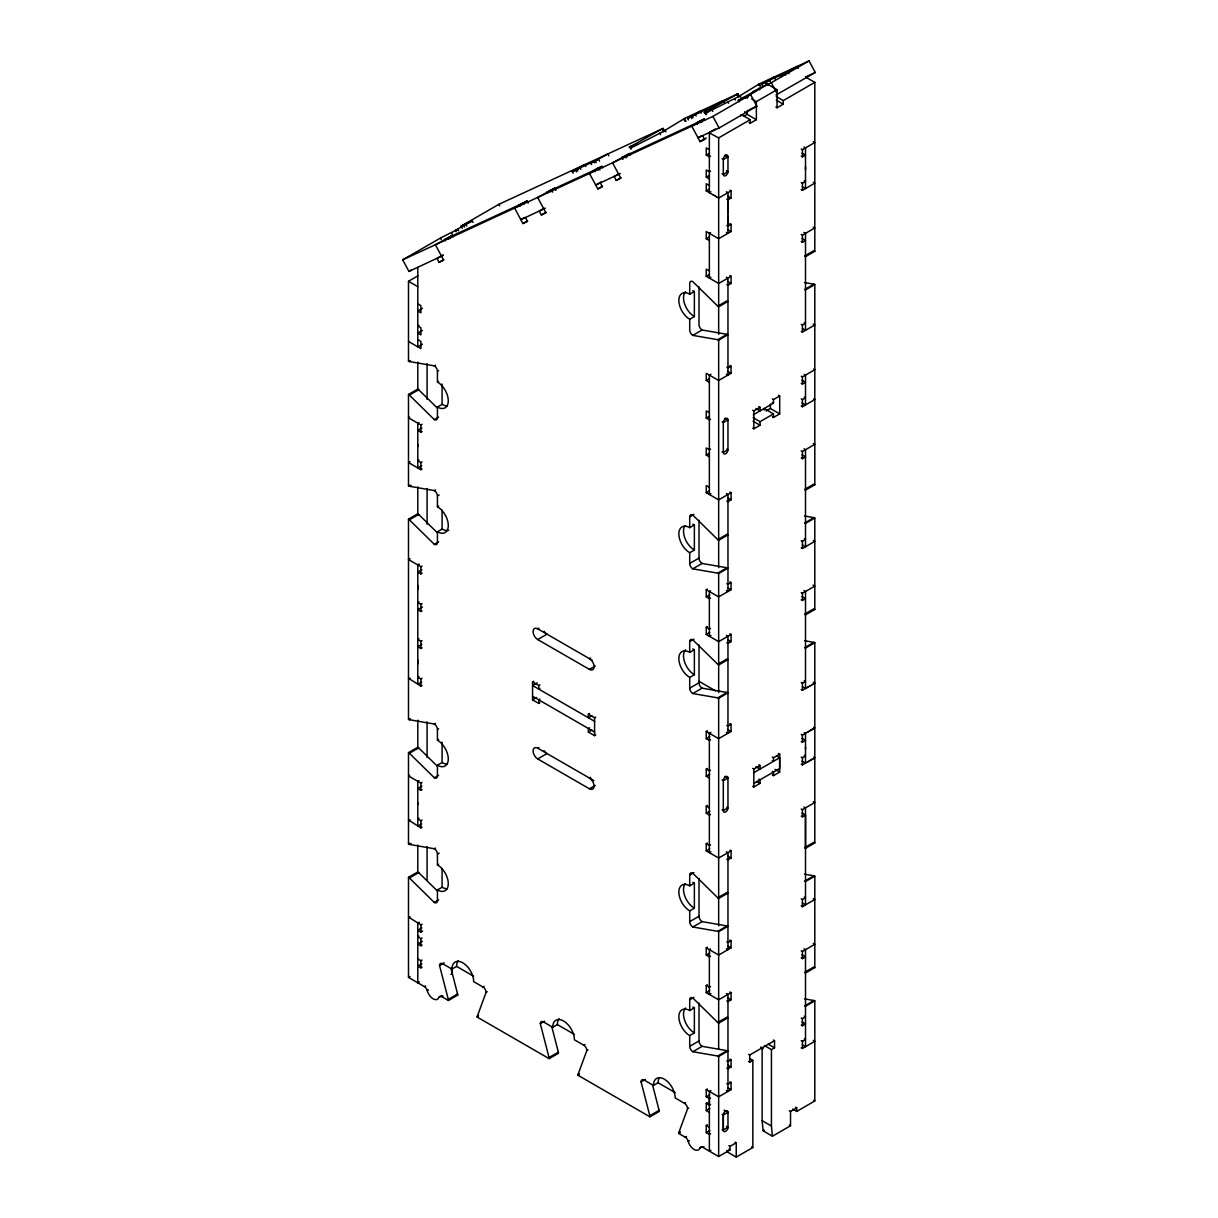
<?xml version="1.0" encoding="UTF-8"?>
<svg xmlns="http://www.w3.org/2000/svg" width="1218" height="1218" viewBox="0 0 1218 1218"><rect width="100%" height="100%" fill="white"/><g stroke="black" fill="none" stroke-linecap="round" stroke-linejoin="round"><path stroke-width="1.5" d="M437.399 766.274L418.672 747.898A4.385 2.527 60 0 0 417.789 747.243L408.487 752.617L408.487 844.059A4.385 2.527 60 0 0 409.37 844.424L434.324 848.748L435.496 848.078M435.496 723.37L434.324 724.04L409.37 719.716A4.385 2.527 60 0 1 408.487 719.366L408.487 519.142L417.789 513.783A4.385 2.527 60 0 1 418.672 514.438L437.399 532.814M435.496 365.202L434.324 365.872L409.37 361.563A4.385 2.527 60 0 1 408.487 361.198L408.487 281.297L417.926 275.847M417.789 446.488L417.789 444.585M417.789 804.656L417.789 802.753M417.789 663.84L417.789 660.034M417.789 589.223L417.789 585.416M417.789 390.217L417.789 362.035M427.092 399.352L427.092 363.649M709.363 133.584L709.363 132.518L715.56 128.925M709.394 1112.354L706.257 1110.542L706.257 1103.371L709.363 1105.168L709.363 1098.606L710.52 1097.92M724.086 1110.085L727.968 1112.323L723.309 1115.018L723.309 1130.38A2.482 1.431 -60 0 0 723.705 1131.415L724.588 1131.659A3.958 2.284 -60 0 0 726.704 1130.426L727.572 1129.177A2.482 1.431 -60 0 0 727.968 1127.701L727.968 1112.323A3.289 1.903 -60 0 0 725.639 1110.983A3.289 1.903 -60 0 0 723.309 1115.018L723.309 1129.939L727.968 1127.259L726.415 1126.361M727.968 1113.267L727.968 1112.323M726.811 225.497L727.968 226.167L727.968 199.828L731.074 198.047L731.074 190.876L729.902 190.206M805.509 166.577L805.509 169.881M813.274 801.627L814.812 802.51L814.812 842.932L805.509 848.307L805.509 807.884L814.812 802.51L814.812 642.708A4.385 2.527 60 0 0 813.928 642.358L804.565 640.729M805.509 749.161L805.509 747.228M551.8 1026.774L558.346 1052.185A4.385 2.527 60 0 1 558.483 1053.281L549.181 1058.655L477.212 1017.106A4.385 2.527 60 0 1 477.349 1016.147L486.073 992.381L487.246 991.711M652.559 1084.949L659.105 1110.344A4.385 2.527 60 0 1 659.242 1111.455L649.925 1116.815L577.971 1075.281A4.385 2.527 60 0 1 578.093 1074.322L586.832 1050.54L588.005 1049.87M703.974 1146.686L702.816 1147.356A4.385 2.527 60 0 0 699.893 1148.056A8.77 5.07 60 0 1 694.047 1149.457A8.77 5.07 60 0 1 688.2 1141.296A4.385 2.527 60 0 0 685.262 1137.216L678.731 1133.44A4.37 2.527 60 0 1 678.852 1132.496L687.591 1108.715L688.749 1108.045M664.632 131.285L663.079 128.392L629.082 147.378L636.755 143.891L631.32 147.454L633.969 146.434L661.953 132.168L684.47 118.496L737.956 93.771L739.509 96.664M712.804 111.447L711.632 109.27L706.196 112.832L738.413 96.694L759.347 83.875L809.056 60.9L815.284 72.486L775.973 95.004M737.956 93.771L704.004 112.756L711.632 109.27M808.615 731.485L807.641 732.033M810.549 730.358L809.772 730.8M811.721 729.689L810.944 730.13M812.878 729.019L812.101 729.46M814.035 728.349L813.274 728.79M808.615 761.326L807.641 761.889M810.549 760.199L809.772 760.656M811.721 759.53L810.944 759.986M812.878 758.86L812.101 759.316M814.035 758.19L813.274 758.647M443.154 255.415L408.944 271.416L402.716 259.83L440.429 238.058L457.77 229.319L458.547 230.781M462.277 228.284L461.104 226.122L498.878 204.319L663.079 128.392M456.248 231.831L455.471 230.385L463.738 225.619L472.249 220.96L473.026 222.422M453.172 236.886L452.396 235.439L435.374 244.727L443.672 260.165L439.059 262.296L436.988 258.444L443.2 254.867M452.396 235.439L449.29 237.221L450.066 238.667M573.145 173.215L572.369 171.753L584.777 164.597L585.812 166.531M572.369 171.753L580.088 167.84L580.864 169.287M591.583 164.689L590.806 163.227L593.912 161.446L594.688 162.892M528.186 203.102L527.013 200.94L519.294 204.852L520.086 206.299M590.806 163.227L607.828 153.94L608.863 155.874M527.013 200.94L514.605 208.095L522.903 223.533L527.516 221.402L525.445 217.55M408.944 271.416L411.303 270.046M555.85 190.312L554.677 188.151L537.656 197.438L545.953 212.876L541.355 215.007L539.269 211.156L543.928 208.461M554.677 188.151L551.571 189.932L552.744 192.109M602.666 167.764L601.89 166.318L597.277 168.449L594.186 170.231L594.963 171.677M601.89 166.318L589.482 173.474L597.794 188.912L602.392 186.78L600.322 182.928M688.398 119.912L687.622 118.466L700.03 111.31L701.066 113.244M439.059 262.296L443.717 259.617M687.622 118.466L695.341 114.553L696.117 115.999M630.33 154.975L629.554 153.529L612.532 162.816L620.845 178.254L616.232 180.386L614.146 176.534L618.805 173.839M629.554 153.529L626.448 155.31L627.224 156.757M707.232 112.117L706.059 109.94L709.165 108.158L710.338 110.32M706.059 109.94L723.081 100.652L724.253 102.814M524.714 217.443L520.832 219.682L545.436 208.126M762.529 85.641L761.752 84.194L774.161 77.038L775.333 79.2M761.752 84.194L769.471 80.281L770.248 81.728M704.948 120.475L704.171 119.029L699.574 121.161L696.468 122.942L697.244 124.388M522.903 223.533L527.561 220.854M704.171 119.029L691.763 126.185L700.076 141.623L704.674 139.491L702.603 135.64M780.966 77.115L780.19 75.668L783.296 73.887L784.072 75.333M739.082 101.779L738.306 100.333L755.084 90.908L755.48 91.624M753.181 92.69L752.785 91.974L758.997 88.396L771.283 82.702L809.056 60.9M780.19 75.668L797.211 66.381L798.247 68.299M541.355 215.007L545.999 212.328M747.06 98.491L747.06 96.237L767.736 84.301L777.054 89.675L777.054 107.763L775.881 107.093M402.716 259.83L712.895 116.41L750.608 94.639L756.835 106.225L719.122 127.997L697.99 137.771L701.096 135.974M601.144 181.924L595.709 185.06L620.312 173.504M597.794 188.912L602.438 186.232M616.232 180.386L620.875 177.706M751.719 98.917L756.363 101.612L777.054 89.675M744.929 111.691L744.533 111.904M700.076 141.623L706.273 138.045M743.574 116.334L747.06 114.325L756.363 119.699L756.363 101.612M422.433 308.321L417.789 311.016L420.895 312.798L420.895 305.642L417.789 303.845M708.937 132.701L718.666 137.878L750.166 119.699L750.166 123.277L749.009 122.607M776.277 96.557L783.25 100.592L814.812 82.367L814.812 251.304L805.509 256.663A4.385 2.527 60 0 1 804.626 256.008L813.928 250.634A4.385 2.527 60 0 0 814.812 251.304M750.166 123.277L756.363 119.699M777.054 107.763L783.25 104.169L783.25 100.592M709.363 149.692L706.257 147.896L706.257 155.067L709.363 153.27M710.52 156.178L709.363 156.848L706.257 155.067M418.946 325.267L417.789 325.937L420.895 327.733L420.895 334.889L417.789 333.108L422.433 330.413M723.309 159.543L727.968 156.848L725.639 155.508M710.52 171.114L709.363 171.784L706.257 169.987L706.257 177.158L709.363 178.939M706.257 177.158L709.363 175.362M422.433 344.146L417.789 346.826L417.789 267.321M727.968 171.784L723.309 174.463L723.309 159.375A3.289 1.903 -60 0 1 725.639 155.356A3.289 1.903 -60 0 1 727.968 156.696L727.968 171.784L726.415 170.885M408.487 361.198L409.644 360.528M409.37 361.563L410.527 360.878M709.363 185.501L706.257 183.72L706.257 190.876L709.363 189.095M709.363 132.518L709.363 192.672L710.901 191.774M731.074 190.876L718.666 198.047L706.257 190.876M801.246 149.022L802.418 149.692L814.812 142.521L813.274 141.638M801.246 156.178L802.418 156.848L805.509 155.067L802.023 153.057M437.399 408.106L418.672 389.73A4.385 2.527 60 0 0 417.789 389.075L408.487 394.449A4.385 2.527 60 0 1 409.37 395.104L434.324 419.601A4.385 2.527 60 0 0 437.429 417.82L437.429 407.071A15.347 8.861 60 0 0 448.285 400.798A15.347 8.861 60 0 0 437.429 381.995L437.429 371.246L438.602 370.577M409.37 395.104L418.672 389.73M437.429 381.995L438.602 381.325M710.52 232.653L709.363 233.323L709.363 278.1L710.901 277.202M729.902 223.701L731.074 224.371L731.074 231.542L718.666 238.698L706.257 231.542L706.257 238.698L709.363 236.916M727.968 226.167L731.074 224.371M801.246 182.517L802.418 183.187L805.509 181.391L804.352 180.721M409.644 417.119L408.487 417.789L408.487 485.906A4.385 2.527 60 0 0 409.37 486.256L434.324 490.58L435.496 489.91M801.246 189.673L802.418 190.343L814.812 183.187L813.274 182.289M437.429 407.071L442.088 404.376A15.347 8.861 60 0 0 447.402 405.853M418.946 422.494L417.789 423.164L417.789 467.925L421.672 465.687M408.487 394.449L408.487 417.789L420.895 424.945L422.052 424.275M434.324 419.601L438.602 417.135M421.854 427.975L417.789 430.319L420.895 432.116L422.052 431.446M709.363 270.929L706.257 269.148L706.257 276.303L709.363 274.522M689.708 319.253A15.347 8.861 60 0 1 678.852 300.45A15.347 8.861 60 0 1 689.708 294.193L694.367 291.498L694.367 316.573L689.708 319.253L689.708 330.002A4.385 2.527 60 0 0 692.814 335.376L717.767 339.7A4.385 2.527 60 0 1 718.666 340.066L727.968 334.691A4.385 2.527 60 0 0 727.085 334.326L702.116 330.002L692.814 335.376M410.04 461.668L408.487 462.551L420.895 469.722L422.052 469.052M726.811 284.586L727.968 285.256L731.074 283.474L731.074 276.303L718.666 283.474L706.257 276.303M801.246 234.45L802.418 235.12L814.812 227.949L813.274 227.066M418.946 460.099L417.789 460.769L420.895 462.551L422.052 461.881M801.246 241.606L802.418 242.275L805.509 240.494L802.023 238.469M717.767 306.144L727.085 300.785A4.385 2.543 60 0 0 727.968 301.44L718.666 306.814A4.385 2.543 60 0 1 717.767 306.144L692.814 281.647A4.385 2.527 60 0 0 689.708 283.444L689.708 294.193M408.487 485.906L409.644 485.221M409.37 486.256L411.121 485.251M408.487 519.142A4.385 2.527 60 0 1 409.37 519.812L434.324 544.309A4.385 2.527 60 0 0 437.429 542.512L437.429 531.779A15.347 8.861 60 0 0 448.285 525.506A15.347 8.861 60 0 0 437.429 506.703L437.429 495.954L439.18 494.95M717.767 339.7L727.085 334.326M814.812 284.54A4.385 2.527 60 0 0 813.928 284.19L804.626 289.564A4.385 2.527 60 0 1 805.509 289.914L814.812 284.54L814.812 484.764L805.509 490.138A4.385 2.527 60 0 1 804.626 489.469L813.928 484.094A4.385 2.527 60 0 0 814.812 484.764M409.37 519.812L418.672 514.438M437.429 506.703L438.602 506.033M437.429 531.779L442.088 529.084A15.347 8.861 60 0 0 448.726 530.302M710.901 374.2L709.363 375.098L709.363 494.493L710.901 493.594M729.902 365.476L731.074 366.146L731.074 373.317L718.666 380.473L706.257 373.317L706.257 380.473L709.363 378.676M731.074 366.146L727.968 367.943L726.811 367.273M801.246 324.293L802.418 324.962L805.509 323.166L804.352 322.496M434.324 544.309L438.602 541.843M410.04 558.666L408.487 559.564L420.895 566.72L422.052 566.05M801.246 331.448L802.418 332.118L814.812 324.962L813.274 324.064M419.342 564.041L417.789 564.939L417.789 684.318L421.672 682.08M421.854 569.75L417.789 572.095L420.895 573.891L422.052 573.221M709.363 412.704L706.257 410.923L706.257 418.079L709.363 416.297M710.52 419.205L709.363 419.875L706.257 418.079M801.246 376.225L802.418 376.895L814.812 369.724L813.654 369.054M418.946 601.875L417.789 602.545L420.895 604.326L422.052 603.656M752.678 410.238L753.835 410.908L760.047 407.33L760.047 410.908L755.967 408.548M772.319 398.895L773.491 399.565L779.687 395.987L779.687 413.892L773.491 417.469L772.319 416.8M801.246 383.381L802.418 384.051L805.509 382.269L802.023 380.244M753.257 414.82L773.491 403.143L773.491 399.565M422.433 607.021L417.789 609.7L420.895 611.497L422.052 610.827M766.122 410.984L770.385 408.517L779.687 413.892M710.52 449.046L709.363 449.716L706.257 447.935L706.257 455.09L709.363 456.887M753.059 417.622L760.047 421.656L773.491 413.892L773.491 417.469M706.257 455.09L709.363 453.294M801.246 398.91L802.418 399.58L805.509 397.784L804.352 397.114M752.678 428.142L753.835 428.812L760.047 425.234L760.047 421.656M801.246 406.066L802.418 406.736L814.812 399.58L813.654 398.91M418.946 638.887L417.789 639.557L420.895 641.338L422.052 640.668M421.854 644.368L417.789 646.712L420.895 648.509L422.052 647.839M709.363 487.322L706.257 485.54L706.257 492.696L709.363 490.915M422.052 685.445L420.895 686.115L409.065 678.609M408.487 678.944L410.04 678.061M726.811 500.979L727.968 501.649L731.074 499.867L731.074 492.696L718.666 499.867L706.257 492.696M801.246 450.843L802.418 451.513L814.812 444.342L813.274 443.459M692.814 568.836L702.116 563.462L727.085 567.786A4.385 2.527 60 0 1 727.968 568.151L718.666 573.526A4.385 2.527 60 0 0 717.767 573.16L692.814 568.836A4.385 2.527 60 0 1 689.708 563.462L689.708 552.728A15.347 8.861 60 0 1 678.852 533.91A15.347 8.861 60 0 1 689.708 527.653L689.708 516.904L693.971 514.438M418.946 676.492L417.789 677.162L420.895 678.944L422.052 678.274M801.246 457.998L802.418 458.668L805.509 456.887L802.023 454.862M689.708 527.653L694.367 524.958L694.367 550.034L689.708 552.728M595.237 666.033L589.421 669.398L537.717 639.557A6.577 3.806 60 0 1 533.073 631.487A6.577 3.806 60 0 1 537.717 628.808L538.889 628.138M537.717 639.557L547.034 634.182A6.577 3.806 60 0 1 544.096 631.289M717.767 539.62L727.085 534.245A4.385 2.527 60 0 0 727.968 534.9L718.666 540.274A4.385 2.527 60 0 1 717.767 539.62L692.814 515.107A4.385 2.527 60 0 0 689.708 516.904M408.487 719.366L409.644 718.696M409.37 719.716L410.527 719.046M689.708 563.462L699.01 558.088L699.01 520.269M408.487 752.617A4.385 2.527 60 0 1 409.37 753.272L434.324 777.769A4.385 2.527 60 0 0 437.429 775.988L437.429 765.239A15.347 8.861 60 0 0 448.285 758.966A15.347 8.861 60 0 0 437.429 740.163L437.429 729.415L438.602 728.745M717.767 573.16L727.085 567.786M814.812 518.015A4.385 2.527 60 0 0 813.928 517.65L804.626 523.024A4.385 2.527 60 0 1 805.509 523.375L814.812 518.015L814.812 609.472L805.509 614.831A4.385 2.527 60 0 1 804.626 614.176L813.928 608.802A4.385 2.527 60 0 0 814.812 609.472M539.924 702.756L538.752 703.425L532.555 699.848L532.555 681.928L533.712 681.258M409.37 753.272L418.672 747.898M437.429 740.163L438.602 739.493M537.214 682.826L532.555 685.521L594.597 721.33M532.555 681.928L538.752 685.521L539.924 684.836M710.52 597.992L709.363 598.662L706.257 596.866L706.257 589.71L707.414 589.025M590.578 657.979L589.421 658.649A6.577 3.806 60 0 1 594.079 666.703A6.577 3.806 60 0 1 589.421 669.398M539.924 688.429L538.752 689.099L538.752 685.521M710.52 590.821L709.363 591.491L709.363 636.268L710.901 635.37M706.257 596.866L709.744 594.856M706.257 589.71L718.666 596.866L731.074 589.71L731.074 582.539L727.968 584.336L726.811 583.666M801.246 540.685L802.418 541.355L805.509 539.559L804.352 538.889M532.555 699.848L536.62 697.488M539.924 699.162L538.752 699.848L538.752 703.425M409.644 775.287L408.487 775.957L420.895 783.113L422.052 782.443M801.246 547.841L802.418 548.511L814.812 541.355L813.274 540.457M437.429 765.239L442.088 762.544A15.347 8.861 60 0 0 447.402 764.006M418.946 780.647L417.789 781.332L417.789 826.093L421.672 823.855M434.324 777.769L438.602 775.303M421.854 786.143L417.789 788.488L420.895 790.284L422.052 789.614M726.811 642.754L727.968 643.424L731.074 641.642L731.074 634.471L718.666 641.642L706.257 634.471L706.257 627.316L707.414 626.646M710.52 628.427L709.363 629.097L706.257 627.316M692.814 693.544L702.116 688.17L727.085 692.494A4.385 2.527 60 0 1 727.968 692.859L718.666 698.234A4.385 2.527 60 0 0 717.767 697.868L692.814 693.544A4.385 2.527 60 0 1 689.708 688.17L689.708 677.421A15.347 8.861 60 0 1 678.852 658.618A15.347 8.861 60 0 1 689.708 652.361L689.708 641.612L693.971 639.145M706.257 634.471L709.744 632.462M689.708 652.361L694.367 649.666L694.367 674.742L689.708 677.421M591.872 715.727L588.385 717.752L588.385 714.174L589.542 713.489M422.052 827.22L420.895 827.89L409.065 820.384M408.487 820.719L410.04 819.836M801.246 592.618L802.418 593.288L814.812 586.117L813.076 585.112M595.237 785.427L589.421 788.792L537.717 758.936A6.577 3.806 60 0 1 533.073 750.882A6.577 3.806 60 0 1 537.717 748.187L538.889 747.517M418.946 818.268L417.789 818.938L420.895 820.719L422.052 820.049M588.385 714.174L594.597 717.752L595.754 717.082M801.246 599.774L802.418 600.444L805.509 598.662L802.023 596.637M589.542 727.816L588.385 728.501L588.385 732.079L594.597 735.657L595.754 734.987M537.717 758.936L547.034 753.561A6.577 3.806 60 0 1 544.096 750.669M588.385 732.079L591.872 730.054M717.767 664.312L727.085 658.938A4.385 2.527 60 0 0 727.968 659.608L718.666 664.982A4.385 2.527 60 0 1 717.767 664.312L692.814 639.815A4.385 2.527 60 0 0 689.708 641.612M408.487 844.059L409.644 843.389M409.37 844.424L411.121 843.419M689.708 688.17L699.01 682.796L699.01 644.961M437.399 890.982L418.672 872.606A4.385 2.527 60 0 0 417.789 871.951L408.487 877.31A4.385 2.527 60 0 1 409.37 877.98L434.324 902.477A4.385 2.527 60 0 0 437.429 900.681L437.429 889.947A15.347 8.861 60 0 0 448.285 883.674A15.347 8.861 60 0 0 437.429 864.871L437.429 854.122L439.18 853.118M717.767 697.868L727.085 692.494M813.928 642.358L804.626 647.717A4.385 2.527 60 0 1 805.509 648.083L814.812 642.708M409.37 877.98L418.672 872.606M437.429 864.871L438.602 864.201M590.578 777.373L589.421 778.043A6.577 3.806 60 0 1 594.079 786.097A6.577 3.806 60 0 1 589.421 788.792M710.52 739.768L709.363 740.437L706.257 738.641L706.257 731.485L707.414 730.8M437.429 889.947L442.088 887.252A15.347 8.861 60 0 0 447.402 888.714M710.901 732.368L709.363 733.266L709.363 852.661L710.901 851.763M706.257 738.641L709.744 736.631M706.257 731.485L718.666 738.641L731.074 731.485L731.074 724.314L727.968 726.111L726.811 725.441M801.246 682.461L802.418 683.131L805.509 681.334L804.352 680.664M422.052 924.218L420.895 924.888L409.065 917.398M434.324 902.477L438.602 900.011M807.062 687.607L807.839 687.15M809.391 686.267L810.168 685.81M811.721 684.912L812.497 684.47M814.035 683.572L814.812 683.131L813.274 682.232M408.487 917.733L410.04 916.834M801.246 689.616L802.418 690.286L814.812 683.131M419.342 922.209L417.789 923.107L417.789 982.789L419.357 981.891M421.854 927.918L417.789 930.263L420.895 932.059L422.631 931.039M709.363 778.043L706.257 776.247L706.257 769.091L707.414 768.421M418.946 936.155L417.789 936.825L420.895 938.621L422.052 937.951M710.52 770.202L709.363 770.872L706.257 769.091M706.257 776.247L709.744 774.237M422.402 941.286L417.759 943.98L420.895 945.777L422.052 945.107M801.246 734.393L802.418 735.063L814.812 727.892L813.654 727.222M417.759 958.901L420.895 960.713L422.052 960.043M752.678 768.406L753.835 769.076L760.047 765.498L760.047 769.076L755.967 766.716M772.319 757.063L773.491 757.733L779.687 754.155L779.687 772.06L773.491 775.638L772.319 774.968M801.246 741.549L802.418 742.219L805.509 740.437L802.023 738.413M421.854 963.727L417.789 966.087L420.895 967.868L422.052 967.199M753.82 772.669L779.657 757.748L779.657 768.482L753.82 783.418M408.487 877.31L408.487 977.415L410.04 976.516M710.52 814.385L709.363 815.055L706.257 813.259L706.257 806.103L707.414 805.418M451.041 968.615L457.587 994.01A4.385 2.527 60 0 1 457.724 995.106L448.422 1000.48A4.385 2.527 60 0 0 448.285 999.384L439.546 965.509L444.205 962.829M706.257 813.259L709.744 811.249M801.246 757.078L802.418 757.748L805.509 755.952L804.352 755.282M752.678 786.31L753.835 786.98L760.047 783.402L760.047 779.825L758.875 779.139M801.246 764.234L802.418 764.904L814.812 757.748L813.654 757.078M439.546 965.509A4.385 2.527 60 0 1 442.652 963.727L451.954 969.102L456.613 966.407A15.347 8.861 60 0 1 458.379 960.576M408.487 977.415L424.336 986.565L425.493 985.895M450.919 974.415L451.954 973.821L451.954 967.777M424.336 986.565A4.385 2.527 60 0 1 427.259 990.645L428.416 989.975M427.259 990.645A8.77 5.07 60 0 0 433.106 998.806A8.77 5.07 60 0 0 438.952 997.405L441.86 995.715M726.811 859.147L727.968 859.817L731.074 858.035L731.074 850.864L718.666 858.035L706.257 850.864L706.257 843.709L707.414 843.039M438.952 997.405A4.385 2.527 60 0 1 441.875 996.705L443.032 996.035M710.52 844.82L709.363 845.49L706.257 843.709M448.285 999.384L457.587 994.01M706.257 850.864L709.744 848.855M451.954 969.102A15.347 8.861 60 0 1 462.81 962.829A15.347 8.861 60 0 1 473.665 981.632L482.983 987.006L484.14 986.336M801.246 809.011L802.418 809.681L804.733 808.341M692.814 927.005L702.116 921.63L727.085 925.954A4.385 2.527 60 0 1 727.968 926.319L718.666 931.694A4.385 2.527 60 0 0 717.767 931.328L692.814 927.005A4.385 2.527 60 0 1 689.708 921.63L689.708 910.881A15.347 8.861 60 0 1 678.852 892.078A15.347 8.861 60 0 1 689.708 885.821L689.708 875.072L693.971 872.606M801.246 816.167L802.418 816.836L805.509 815.055L805.509 904.898L802.418 903.101M689.708 885.821L694.367 883.126L694.367 908.202L689.708 910.881M477.349 1016.147L478.507 1015.477M477.212 1017.106L478.369 1016.436M717.767 897.773L727.085 892.413A4.385 2.527 60 0 0 727.968 893.068L718.666 898.442A4.385 2.527 60 0 1 717.767 897.773L692.814 873.276A4.385 2.527 60 0 0 689.708 875.072M689.708 921.63L699.01 916.256L699.01 878.437M549.181 1058.655A4.385 2.527 60 0 0 549.044 1057.544L540.305 1023.683L544.568 1021.217M717.767 931.328L727.085 925.954M814.812 876.184A4.385 2.527 60 0 0 813.928 875.818L804.626 881.193A4.385 2.527 60 0 1 805.509 881.543L814.812 876.184L814.812 967.625L805.509 972.999A4.385 2.527 60 0 1 804.626 972.345L813.928 966.97A4.385 2.527 60 0 0 814.812 967.625M540.305 1023.683A4.385 2.527 60 0 1 543.411 1021.887L552.713 1027.261L557.372 1024.582A15.347 8.861 60 0 1 559.138 1018.735M710.52 956.16L709.363 956.83L706.257 955.034L706.257 947.878L707.414 947.193M710.52 948.989L709.363 949.659L709.363 994.436L710.901 993.538M706.257 955.034L709.744 953.024M706.257 947.878L718.666 955.034L731.074 947.878L731.074 940.707L727.968 942.504L726.811 941.834M801.246 898.854L802.418 899.523L805.509 897.727L804.352 897.057M801.246 906.009L802.418 906.679L814.812 899.523L813.274 898.625M549.044 1057.544L558.346 1052.185M552.713 1027.261A15.347 8.861 60 0 1 563.569 1021.004A15.347 8.861 60 0 1 574.424 1039.807L583.726 1045.181L584.899 1044.496M726.811 1000.922L727.968 1001.592L731.074 999.811L731.074 992.64L718.666 999.811L706.257 992.64L706.257 985.484L707.414 984.814M710.52 986.595L709.363 987.265L706.257 985.484M692.814 1051.713L702.116 1046.338L727.085 1050.662A4.385 2.527 60 0 1 727.968 1051.027L718.666 1056.402A4.385 2.527 60 0 0 717.767 1056.036L692.814 1051.713A4.385 2.527 60 0 1 689.708 1046.338L689.708 1035.589A15.347 8.861 60 0 1 678.852 1016.786A15.347 8.861 60 0 1 689.708 1010.529L689.708 999.78L693.971 997.314M706.257 992.64L709.744 990.63M578.093 1074.322L579.266 1073.652M577.971 1075.281L579.129 1074.611M689.708 1010.529L694.367 1007.834L694.367 1032.91L689.708 1035.589M801.246 950.786L802.418 951.456L814.812 944.285L813.274 943.387M801.246 957.942L802.418 958.612L805.509 956.83L802.023 954.805M717.767 1022.481L727.085 1017.106A4.385 2.527 60 0 0 727.968 1017.776L718.666 1023.15A4.385 2.527 60 0 1 717.767 1022.481L692.814 997.984A4.385 2.527 60 0 0 689.708 999.78M689.708 1046.338L699.01 1040.964L699.01 1003.13M649.925 1116.815A4.385 2.527 60 0 0 649.803 1115.718L641.064 1081.858L645.327 1079.392M641.064 1081.858A4.385 2.527 60 0 1 644.17 1080.062L653.472 1085.436L658.131 1082.756A15.347 8.861 60 0 1 659.334 1077.686M717.767 1056.036L727.085 1050.662M814.812 1000.876A4.385 2.527 60 0 0 813.928 1000.526L804.626 1005.885A4.385 2.527 60 0 1 805.509 1006.251L814.812 1000.876L814.812 1100.981L796.724 1111.44L792.659 1109.08M726.811 1068.079L727.968 1068.749L731.074 1066.968L731.074 1059.797L727.968 1061.594L726.811 1060.924M801.246 1017.943L802.418 1018.613L805.509 1016.817L804.352 1016.147M748.568 1054.331L749.725 1055.001L774.541 1040.674L774.541 1047.83L771.436 1049.627L764.462 1045.592M801.246 1025.099L802.418 1025.769L805.509 1023.988L802.023 1021.963M649.803 1115.718L659.105 1110.344M748.568 1061.487L749.725 1062.157L752.831 1060.376L752.831 1147.523L736.235 1157.1L726.933 1151.726L726.933 1150.386M709.363 1098.606L706.257 1096.809L706.257 1089.638L707.414 1088.968M653.472 1085.436A15.347 8.861 60 0 1 664.328 1079.163A15.347 8.861 60 0 1 675.183 1097.966L684.486 1103.341L685.658 1102.671M710.901 1090.536L709.363 1091.435L709.363 1151.132L710.916 1150.234M706.257 1096.809L709.744 1094.799M706.257 1089.638L718.666 1096.809L731.074 1089.638L731.074 1082.482L727.968 1084.279L726.811 1083.594M801.246 1040.629L802.418 1041.299L805.509 1039.502L804.352 1038.832M706.257 1103.371L707.414 1102.701M801.246 1047.784L802.418 1048.454L814.812 1041.299L813.274 1040.4M709.363 1105.168L710.52 1104.498M706.257 1110.542L709.744 1108.517M678.852 1132.496L680.025 1131.826M678.731 1133.44L680.466 1132.435M685.262 1137.216L686.434 1136.546M710.52 1133.745L709.363 1134.415L706.257 1132.618L706.257 1125.462L707.414 1124.793M688.2 1141.296L689.358 1140.627M706.257 1132.618L709.744 1130.609M699.893 1148.056L702.223 1146.717M728.866 1145.681L730.039 1146.351L736.235 1142.773L736.235 1157.1M789.355 1110.755L790.528 1111.44L796.724 1107.847L796.724 1111.44M702.816 1147.356L718.666 1156.506L730.039 1149.929L730.039 1146.351M762.133 1049.033L762.133 1120.667L763.123 1130.837L764.249 1130.182M763.123 1130.837L772.425 1136.211L790.528 1125.767L790.528 1111.44M461.104 226.122L472.249 220.96M752.785 91.974L755.084 90.908M455.471 230.385L457.77 229.319M738.306 100.333L750.608 94.639M805.661 76.932L807.138 76.247M807.884 75.897L810.092 74.877M810.838 74.526L812.315 73.856M813.061 73.506L815.284 72.486M747.608 110.488L748.385 110.138M749.923 109.422L756.835 106.225M804.565 282.561L813.928 284.19M804.565 516.021L813.928 517.65M804.565 874.189L813.928 875.818M804.565 998.897L813.928 1000.526M805.509 76.993L814.812 82.367M776.277 100.15L783.25 104.169M747.06 96.237L748.233 96.907M803.956 147.013L805.509 147.896L805.509 188.562L802.418 186.765M741.442 114.659L750.166 119.699M725.06 155.021L727.968 156.696M722.152 158.705L723.309 159.375M726.811 170.946L727.968 171.616A3.289 1.903 -60 0 1 725.639 175.651A3.289 1.903 -60 0 1 723.309 174.311L722.152 173.626M803.956 232.425L805.509 233.323L805.509 330.337L802.418 328.54M726.415 191.774L727.968 192.672L727.968 212.998M727.572 196.022L731.074 198.047M726.811 199.158L727.968 199.828M709.363 192.672L710.124 193.114M713.23 194.91L714.007 195.352M715.56 196.25L716.336 196.707M727.572 229.517L731.074 231.542M726.415 232.425L727.968 233.323L727.968 215.54M706.257 238.698L709.363 240.494M729.902 275.633L731.074 276.303M726.415 277.202L727.968 278.1L727.968 375.098L726.415 374.2M727.572 281.449L731.074 283.474M804.352 374.428L805.509 375.098L805.509 404.955L802.023 402.93M778.53 395.317L779.687 395.987M727.572 371.292L731.074 373.317M772.319 402.473L773.491 403.143M773.491 413.892L764.173 408.517L764.173 410.085M758.875 406.66L760.047 407.33M706.257 380.473L709.363 382.269M803.956 448.818L805.509 449.716L805.509 546.73L802.418 544.933M753.059 421.2L760.047 425.234M725.06 418.2L727.968 419.875L727.968 449.716A3.289 1.903 -60 0 1 725.639 453.751A3.289 1.903 -60 0 1 723.309 452.411L722.152 451.741M722.152 421.885L723.309 422.555L727.968 419.875A3.289 1.903 -60 0 0 725.639 418.535A3.289 1.903 -60 0 0 723.309 422.555L723.309 452.411L727.968 449.716L726.811 449.046M408.487 281.297L417.789 286.672M729.902 492.026L731.074 492.696M726.415 493.594L727.968 494.493L727.968 591.491L726.415 590.593M727.572 497.842L731.074 499.867M417.789 339.67L420.895 341.451L420.895 348.622L408.487 341.451M803.956 590.593L805.509 591.491L805.509 688.505L802.418 686.708M729.902 581.869L731.074 582.539M727.572 587.685L731.074 589.71M729.902 633.802L731.074 634.471M726.415 635.37L727.968 636.268L727.968 733.266L726.415 732.368M727.572 639.617L731.074 641.642M804.352 732.597L805.509 733.266L805.509 763.123L802.023 761.098M699.162 681.41L715.605 690.91M729.902 723.644L731.074 724.314M778.53 753.47L779.687 754.155M776.566 755.952L779.657 757.748M727.572 729.46L731.074 731.485M772.319 760.641L773.491 761.311L773.491 757.733M537.717 628.808L592.268 660.293M775.029 769.365L779.687 772.06M772.319 771.39L773.491 772.06L773.491 775.638M758.875 764.813L760.047 765.498M803.956 806.986L805.509 807.884M756.545 781.377L760.047 783.402M802.023 813.03L805.509 815.055M725.06 776.353L727.968 778.043L727.968 807.884A3.289 1.903 -60 0 1 725.639 811.919A3.289 1.903 -60 0 1 723.309 810.579L722.152 809.909M722.152 780.053L723.309 780.723L727.968 778.043A3.289 1.903 -60 0 0 725.639 776.703A3.289 1.903 -60 0 0 723.309 780.723L723.309 810.579L727.968 807.884L726.811 807.214M532.555 696.254L594.597 732.079M706.257 806.103L709.363 807.884M729.902 850.194L731.074 850.864M726.415 851.763L727.968 852.661L727.968 949.659L726.415 948.761M727.572 856.01L731.074 858.035M537.717 748.187L593.882 780.616M803.956 948.761L805.509 949.659L805.509 1046.673L802.418 1044.877M729.902 940.037L731.074 940.707M727.572 945.853L731.074 947.878M729.902 991.97L731.074 992.64M726.415 993.538L727.968 994.436L727.968 1091.435L726.415 1090.536M727.572 997.786L731.074 999.811M773.384 1040.005L774.541 1040.674M768.147 1044.146L774.541 1047.83M760.671 1047.054L763.199 1048.5M749.923 1058.686L752.831 1060.376M813.654 1100.311L814.812 1100.981M729.902 1059.127L731.074 1059.797M727.572 1064.943L731.074 1066.968M795.567 1107.177L796.724 1107.847M729.902 1081.812L731.074 1082.482M727.572 1087.628L731.074 1089.638M789.355 1125.082L790.528 1125.767M762.133 1120.667L771.436 1126.026L772.425 1136.211M722.152 1114.348L723.309 1115.018M456.613 966.407L473.665 976.257M557.372 1024.582L574.424 1034.432M658.131 1082.756L675.183 1092.607M726.811 1127.031L727.968 1127.701M722.152 1129.71L723.309 1130.38M751.658 1146.854L752.831 1147.523M706.257 1125.462L709.394 1127.274M735.078 1142.103L736.235 1142.773M728.866 1149.259L730.039 1149.929M456.491 994.406L457.724 995.106M441.875 996.705L448.422 1000.48M788.944 73.674L787.909 71.755L764.858 82.413L765.894 84.331M784.803 73.537L785.58 74.983M771.283 82.702L775.181 89.949M775.561 90.665L777.51 94.288M766.366 82.063L767.142 83.509M759.347 83.875L760.519 86.052M758.57 84.346L759.347 85.793M758.997 88.396L759.773 89.843M746.817 95.689L747.593 97.135M744.518 96.74L745.294 98.201M740.087 95.75L740.879 97.196M736.966 94.334L738.534 97.227M734.682 98.612L735.459 100.059M727.77 101.81L728.547 103.256M714.814 107.96L713.778 106.027L690.728 116.684L691.763 118.618M710.673 107.808L711.449 109.255M712.895 116.41L719.122 127.997M705.511 111.736L706.684 113.913M704.72 112.467L705.892 114.644M701.857 122.257L701.081 120.81L621.835 157.442L622.885 159.375M699.574 121.161L700.35 122.607M692.235 116.334L693.012 117.781M684.47 118.496L686.038 121.389M683.679 118.968L684.851 121.145M665.211 130.372L665.987 131.818M662.09 128.956L663.643 131.849M659.806 133.234L660.582 134.68M630.635 146.358L631.411 147.804M629.843 147.089L631.015 149.266M624.941 155.66L626.113 157.822M599.561 161.248L598.525 159.314L575.475 169.972L576.51 171.905M595.419 161.096L596.196 162.557M599.835 170.033L598.784 168.099L546.958 192.063L547.476 193.038M597.277 168.449L598.068 169.896M576.982 169.622L577.758 171.083M550.064 190.282L550.841 191.728M524.425 203.695L523.907 202.721L444.677 239.352L445.453 240.799M522.4 203.071L523.177 204.517M498.878 204.319L499.654 205.766M466.037 224.554L466.814 226M463.738 225.619L464.515 227.066M451.574 232.912L452.35 234.358M447.782 237.571L448.559 239.017M440.429 238.058L441.205 239.504M417.789 981.754L417.789 982.789M802.418 149.692L802.418 156.848M802.418 183.187L802.418 190.343M802.418 235.12L802.418 242.275M802.418 324.962L802.418 332.118M802.418 376.895L802.418 384.051M802.418 399.58L802.418 406.736M802.418 451.513L802.418 458.668M802.418 541.355L802.418 548.511M802.418 593.288L802.418 600.444M802.418 683.131L802.418 690.286M802.418 735.063L802.418 742.219M802.418 757.748L802.418 764.904M802.418 809.681L802.418 816.836M802.418 899.523L802.418 906.679M802.418 951.456L802.418 958.612M802.418 1018.613L802.418 1025.769M802.418 1041.299L802.418 1048.454M771.436 1049.627L771.436 1126.026M770.385 404.041L770.385 408.517M767.736 84.301L767.736 85.427M753.835 410.908L753.835 428.812M753.835 769.076L753.835 786.98M749.725 1055.001L749.725 1062.157M747.06 110.929L747.06 114.325M740.864 114.994L740.864 115.893M718.666 127.144L718.666 128.21M718.666 137.878L718.666 334.387M718.666 340.066L718.666 567.679M718.666 573.526L718.666 692.555M718.666 698.234L718.666 925.847M718.666 931.694L718.666 1048.713M718.666 1056.402L718.666 1156.506M699.01 286.793L699.01 324.627A4.385 2.527 60 0 0 702.116 330.002M594.597 717.752L594.597 735.657M442.088 384.005L442.088 404.376M442.088 510.281L442.088 529.084M442.088 742.173L442.088 762.544M442.088 868.449L442.088 887.252M427.092 488.509L427.092 524.212M427.092 721.817L427.092 757.52M427.092 846.632L427.092 880.386M420.895 424.945L420.895 432.116M420.895 462.551L420.895 469.722M420.895 566.72L420.895 573.891M420.895 604.326L420.895 611.497M420.895 641.338L420.895 648.509M420.895 678.944L420.895 686.115M420.895 783.113L420.895 790.284M420.895 820.719L420.895 827.89M420.895 924.888L420.895 932.059M420.895 938.621L420.895 945.777M420.895 960.713L420.895 967.868M417.789 389.075L417.789 390.536M417.789 486.896L417.789 515.077M417.789 720.203L417.789 748.705M417.789 845.018L417.789 871.266M814.812 842.932A4.385 2.527 60 0 1 813.928 842.262L804.626 847.637A4.385 2.527 60 0 0 805.509 848.307M694.367 316.573A15.347 8.861 60 0 1 684.714 304.196A15.347 8.861 60 0 1 685.536 291.65M692.783 290.721A15.347 8.861 60 0 1 694.367 291.498M434.324 365.872A4.385 2.527 60 0 1 437.429 371.246M434.324 490.58A4.385 2.527 60 0 1 437.429 495.954M702.116 688.17A4.385 2.527 60 0 1 699.01 682.796M702.116 563.462A4.385 2.527 60 0 1 699.01 558.088M694.367 674.742A15.347 8.861 60 0 1 684.714 662.364A15.347 8.861 60 0 1 685.536 649.818M692.783 648.889A15.347 8.861 60 0 1 694.367 649.666M694.367 550.034A15.347 8.861 60 0 1 684.897 538.173A15.347 8.861 60 0 1 685.095 525.613M692.783 524.182A15.347 8.861 60 0 1 694.367 524.958M434.324 724.04A4.385 2.527 60 0 1 437.429 729.415M434.324 848.748A4.385 2.527 60 0 1 437.429 854.122M702.116 1046.338A4.385 2.527 60 0 1 699.01 1040.964M702.116 921.63A4.385 2.527 60 0 1 699.01 916.256M694.367 1032.91A15.347 8.861 60 0 1 684.714 1020.532A15.347 8.861 60 0 1 685.536 1007.986M692.783 1007.058A15.347 8.861 60 0 1 694.367 1007.834M694.367 908.202A15.347 8.861 60 0 1 684.897 896.341A15.347 8.861 60 0 1 685.095 883.781M692.783 882.35A15.347 8.861 60 0 1 694.367 883.126M482.983 987.006A4.385 2.527 60 0 1 486.073 992.381M583.726 1045.181A4.385 2.527 60 0 1 586.832 1050.54M684.486 1103.341A4.385 2.527 60 0 1 687.591 1108.715"/></g></svg>
